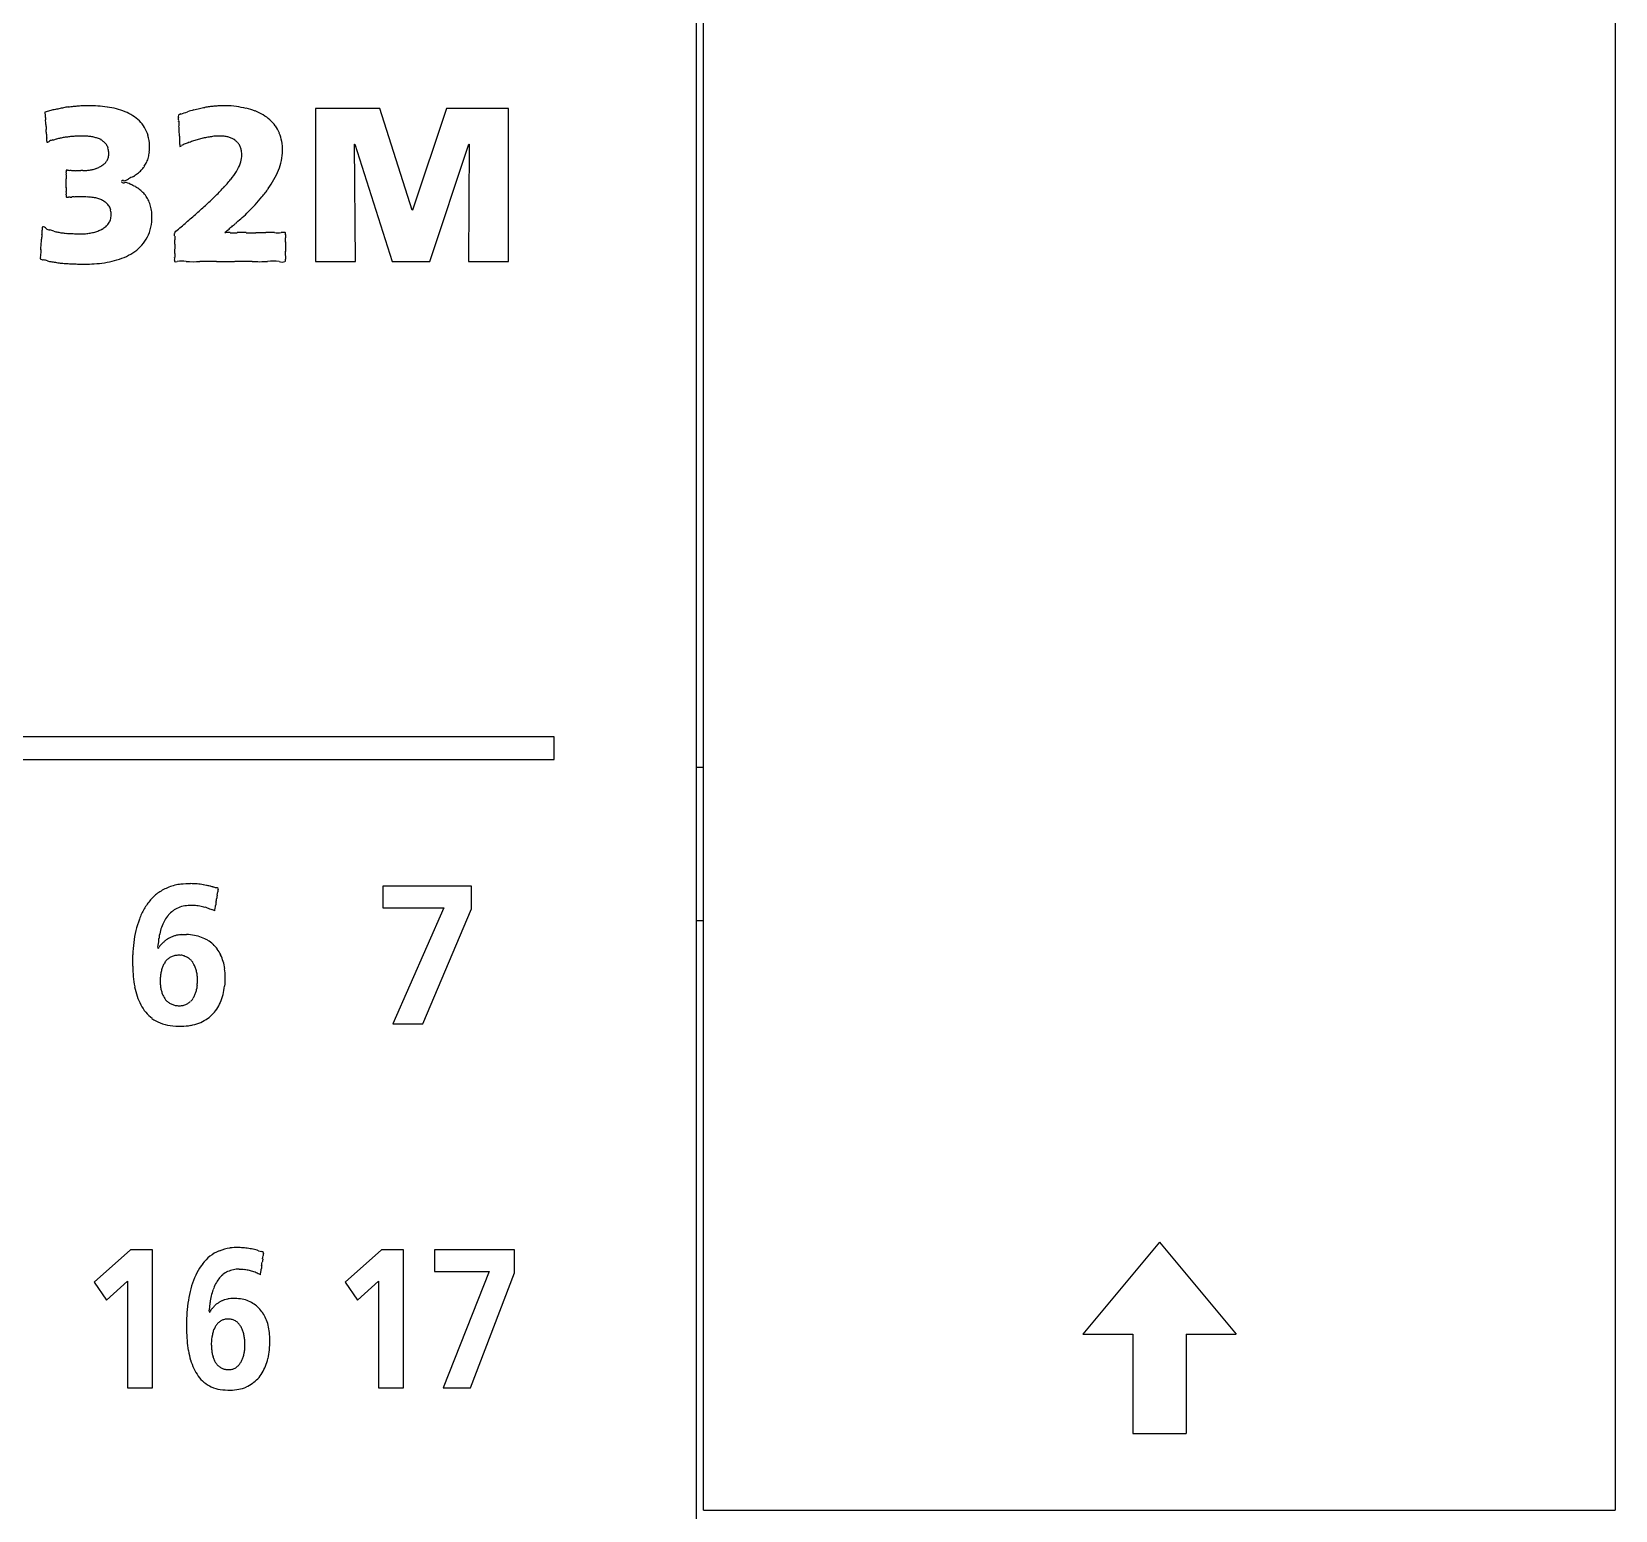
# Model space of a CAD drawing. Header units: millimetres. Extents: x -11 to 5160, y -11 to 2043.
# Drawn here: x 4532.16 to 4542.55, y 1651.55 to 1661.25 of the extents above; entities that cross this region are included whole.
import ezdxf

# ---------------------------------------------------------------- set-up
doc = ezdxf.new("R2010")
doc.units = ezdxf.units.MM

msp = doc.modelspace()

# ---------------------------------------------------------------- linework, layer by layer
at = {"color": 7, "linetype": 'Continuous'}
for p, q in [((4536.518, 1676.128), (4536.518, 1650.293)), ((4536.568, 1651.55), (4536.568, 1675.374)), ((4542.549, 1675.374), (4542.549, 1651.55)), ((4532.247, 1660.724), (4532.248, 1660.7)), ((4534.021, 1660.748), (4534.021, 1659.744)), ((4534.443, 1660.748), (4534.021, 1660.748)), ((4534.656, 1660.08), (4534.443, 1660.748)), ((4534.882, 1660.748), (4534.659, 1660.08)), ((4535.288, 1660.748), (4534.882, 1660.748)), ((4535.288, 1659.744), (4535.288, 1660.748)), ((4534.283, 1659.744), (4534.277, 1660.515)), ((4534.277, 1660.515), (4534.28, 1660.515)), ((4534.28, 1660.515), (4534.525, 1659.744)), ((4534.771, 1659.744), (4535.027, 1660.515)), ((4535.03, 1660.515), (4535.026, 1659.744)), ((4535.027, 1660.515), (4535.03, 1660.515)), ((4534.659, 1660.08), (4534.656, 1660.08)), ((4533.098, 1659.935), (4533.098, 1659.929)), ((4534.021, 1659.744), (4534.283, 1659.744)), ((4534.525, 1659.744), (4534.771, 1659.744)), ((4535.026, 1659.744), (4535.288, 1659.744)), ((4535.588, 1656.626), (4522.494, 1656.626)), ((4535.588, 1656.476), (4535.588, 1656.626)), ((4522.494, 1656.476), (4535.588, 1656.476)), ((4536.568, 1656.425), (4536.518, 1656.425)), ((4535.046, 1655.646), (4534.463, 1655.646)), ((4534.463, 1655.646), (4534.463, 1655.504)), ((4535.046, 1655.496), (4535.046, 1655.646)), ((4533.361, 1655.488), (4533.363, 1655.501)), ((4533.361, 1655.483), (4533.361, 1655.488)), ((4534.463, 1655.504), (4534.863, 1655.504)), ((4534.863, 1655.504), (4534.528, 1654.742)), ((4534.725, 1654.742), (4535.046, 1655.496)), ((4536.518, 1655.42), (4536.568, 1655.42)), ((4532.988, 1655.238), (4532.988, 1655.239)), ((4532.989, 1655.238), (4532.988, 1655.238)), ((4532.989, 1655.237), (4532.989, 1655.238)), ((4532.989, 1655.238), (4532.989, 1655.238)), ((4534.528, 1654.742), (4534.725, 1654.742)), ((4539.558, 1653.309), (4539.056, 1652.706)), ((4539.558, 1653.309), (4540.061, 1652.706)), ((4532.807, 1653.259), (4532.569, 1653.046)), ((4532.952, 1653.259), (4532.807, 1653.259)), ((4532.952, 1652.354), (4532.952, 1653.259)), ((4534.454, 1653.259), (4534.216, 1653.046)), ((4534.599, 1653.259), (4534.454, 1653.259)), ((4534.599, 1652.354), (4534.599, 1653.259)), ((4535.327, 1653.259), (4534.802, 1653.259)), ((4534.802, 1653.259), (4534.802, 1653.116)), ((4535.327, 1653.108), (4535.327, 1653.259)), ((4533.66, 1653.096), (4533.661, 1653.1)), ((4533.661, 1653.1), (4533.663, 1653.113)), ((4534.802, 1653.116), (4535.162, 1653.116)), ((4535.162, 1653.116), (4534.86, 1652.354)), ((4535.038, 1652.354), (4535.327, 1653.108)), ((4532.569, 1653.046), (4532.651, 1652.928)), ((4532.651, 1652.928), (4532.788, 1653.053)), ((4532.788, 1653.053), (4532.788, 1652.354)), ((4534.216, 1653.046), (4534.298, 1652.928)), ((4534.298, 1652.928), (4534.436, 1653.053)), ((4534.436, 1653.053), (4534.436, 1652.354)), ((4533.326, 1652.851), (4533.325, 1652.851)), ((4533.326, 1652.85), (4533.326, 1652.851)), ((4539.056, 1652.706), (4539.383, 1652.706)), ((4539.383, 1652.706), (4539.383, 1652.053)), ((4539.734, 1652.706), (4539.734, 1652.053)), ((4539.734, 1652.706), (4540.061, 1652.706)), ((4532.788, 1652.354), (4532.952, 1652.354)), ((4534.436, 1652.354), (4534.599, 1652.354)), ((4534.86, 1652.354), (4535.038, 1652.354)), ((4539.383, 1652.053), (4539.734, 1652.053)), ((4536.568, 1651.55), (4542.549, 1651.55))]:
    msp.add_line(p, q, dxfattribs=at)
for centre, radius, start, end in [((4532.524, 1659.823), 0.942, 99.4949, 101.401), ((4532.523, 1659.829), 0.937, 97.5483, 99.49), ((4532.526, 1659.806), 0.959, 95.6104, 97.5435), ((4532.53, 1659.763), 1.002, 93.71, 95.6088), ((4532.536, 1659.671), 1.095, 91.9035, 93.6981), ((4532.538, 1659.64), 1.126, 90.1238, 91.9348), ((4532.538, 1659.852), 0.914, 86.5, 90.2093), ((4532.55, 1660.046), 0.719, 81.5224, 86.4767), ((4532.572, 1660.191), 0.573, 75.4656, 81.5818), ((4533.448, 1659.905), 0.862, 100.1981, 102.5333), ((4533.434, 1659.98), 0.787, 97.888, 100.2039), ((4533.425, 1660.046), 0.72, 95.6042, 97.8827), ((4533.421, 1660.091), 0.675, 93.4222, 95.5987), ((4533.42, 1660.108), 0.658, 91.4259, 93.413), ((4533.421, 1660.05), 0.716, 89.0568, 91.3915), ((4533.423, 1660.069), 0.697, 83.403, 89.2001), ((4533.439, 1660.21), 0.554, 76.6094, 83.4218), ((4532.558, 1659.679), 1.09, 104.939, 106.5918), ((4662.053, 1669.358), 130.093, 183.81616, 183.82751), ((4495.735, 1658.219), 36.598, 3.7979, 3.8458), ((4532.547, 1659.721), 1.047, 103.254, 104.9609), ((4532.53, 1659.795), 0.97, 101.4037, 103.2434), ((4532.607, 1660.324), 0.435, 67.7152, 75.5125), ((4532.648, 1660.423), 0.328, 57.8263, 67.7609), ((4532.686, 1660.483), 0.257, 45.4936, 57.8152), ((4532.71, 1660.509), 0.222, 31.1224, 45.3445), ((4533.141, 1660.688), 0.0245, 98.3018, 140.4493), ((4533.15, 1660.697), 0.0286, 167.5028, 198.011), ((4532.98, 1660.669), 0.144, 357.8755, 7.6383), ((4533.756, 1660.679), 0.632, 181.3612, 184.1525), ((4528.077, 1676.269), 16.36, 288.0205, 288.1835), ((4533.448, 1659.871), 0.896, 104.5571, 107.2765), ((4533.482, 1659.753), 1.018, 102.5759, 104.7542), ((4533.466, 1660.323), 0.438, 68.5903, 76.6388), ((4533.499, 1660.408), 0.348, 59.0901, 68.604), ((4533.532, 1660.461), 0.285, 48.0461, 59.069), ((4533.554, 1660.487), 0.251, 35.7595, 47.9569), ((4542.124, 1661.286), 9.892, 183.7281, 183.9156), ((4529.706, 1660.425), 2.555, 3.4744, 4.1693), ((4532.876, 1660.608), 0.62, 182.6001, 185.0436), ((4532.125, 1660.535), 0.135, 359.8142, 7.8294), ((4532.071, 1661.411), 0.899, 284.7111, 286.2524), ((4532.415, 1660.195), 0.364, 100.6444, 104.6398), ((4532.49, 1659.828), 0.739, 99.0702, 101.1243), ((4532.477, 1659.899), 0.667, 96.5877, 98.9425), ((4532.489, 1659.799), 0.768, 94.5303, 96.6325), ((4532.492, 1659.764), 0.803, 92.4672, 94.5207), ((4532.493, 1659.755), 0.812, 90.428, 92.4888), ((4532.492, 1660.026), 0.541, 87.6701, 90.5724), ((4532.499, 1660.201), 0.366, 83.3614, 87.594), ((4532.509, 1660.288), 0.278, 77.934, 83.4267), ((4532.525, 1660.362), 0.202, 70.6703, 77.9844), ((4532.544, 1660.415), 0.147, 61.0719, 70.73), ((4532.561, 1660.446), 0.11, 48.7011, 61.0791), ((4532.706, 1660.508), 0.226, 16.1173, 30.8601), ((4532.657, 1660.495), 0.276, 2.4449, 15.8686), ((4529.349, 1660.434), 3.782, 2.5011, 3.0126), ((4530.861, 1660.473), 2.27, 2.3343, 3.1795), ((4533.59, 1660.573), 0.461, 180.8927, 184.621), ((4533.444, 1659.848), 0.723, 105.3789, 107.8885), ((4533.433, 1659.886), 0.684, 102.6514, 105.3496), ((4533.428, 1659.912), 0.657, 99.8751, 102.6803), ((4533.413, 1660.002), 0.566, 96.7081, 99.9005), ((4533.402, 1660.089), 0.479, 93.0692, 96.704), ((4533.395, 1660.248), 0.319, 88.2282, 93.261), ((4533.397, 1660.347), 0.22, 81.5569, 88.1146), ((4533.404, 1660.39), 0.177, 73.8144, 81.5685), ((4533.413, 1660.422), 0.143, 64.7302, 73.8308), ((4533.424, 1660.444), 0.119, 54.1988, 64.7105), ((4533.56, 1660.492), 0.244, 22.9501, 35.6333), ((4533.533, 1660.481), 0.272, 10.7924, 22.7469), ((4532.279, 1660.532), 0.02, 172.2928, 195.3508), ((4532.261, 1660.549), 0.0222, 266.6235, 317.4482), ((4532.31, 1660.474), 0.0687, 99.16, 118.2884), ((4532.573, 1660.46), 0.0923, 33.8781, 48.5495), ((4532.573, 1660.461), 0.0922, 18.1528, 33.5739), ((4532.551, 1660.454), 0.114, 3.895, 17.8253), ((4532.561, 1660.453), 0.105, 349.9111, 4.9912), ((4532.709, 1660.487), 0.224, 344.7289, 353.635), ((4532.658, 1660.492), 0.275, 353.8059, 3.0543), ((4533.028, 1660.519), 0.104, 356.3519, 9.1618), ((4533.15, 1660.507), 0.019, 162.4687, 203.0451), ((4533.132, 1660.517), 0.0174, 271.6558, 310.0133), ((4533.24, 1660.332), 0.198, 111.9366, 119.5853), ((4533.519, 1659.693), 0.895, 111.3713, 113.2099), ((4533.387, 1660.021), 0.54, 107.7195, 110.9508), ((4533.431, 1660.455), 0.105, 42.4687, 54.1277), ((4533.433, 1660.457), 0.103, 30.2069, 42.3376), ((4533.426, 1660.453), 0.111, 18.2575, 30.1088), ((4533.399, 1660.445), 0.139, 7.72, 18.0521), ((4533.39, 1660.442), 0.148, 356.4733, 8.2902), ((4533.485, 1660.474), 0.32, 347.8784, 359.4091), ((4533.498, 1660.474), 0.308, 359.4391, 10.9723), ((4532.4, 1660.337), 0.0143, 157.8779, 202.1221), ((4532.391, 1660.331), 0.013, 74.9263, 112.0409), ((4532.418, 1660.572), 0.23, 264.0991, 267.6396), ((4532.507, 1662.091), 1.751, 266.7942, 267.2323), ((4532.449, 1660.957), 0.616, 267.4795, 268.665), ((4532.457, 1661.248), 0.908, 268.603, 269.3777), ((4532.459, 1661.441), 1.1, 269.4017, 270.0247), ((4532.459, 1662.306), 1.965, 270.0234, 270.3676), ((4532.418, 1668.598), 8.257, 270.3673, 270.4493), ((4532.507, 1657.331), 3.01, 90.2294, 90.4573), ((4532.497, 1660.791), 0.45, 269.7661, 271.819), ((4532.501, 1660.572), 0.231, 272.4046, 278.0466), ((4532.498, 1660.602), 0.261, 277.8558, 283.182), ((4532.504, 1660.575), 0.234, 283.1569, 289.2956), ((4532.518, 1660.538), 0.194, 289.2219, 296.6128), ((4532.538, 1660.499), 0.15, 296.5425, 305.8888), ((4532.559, 1660.469), 0.114, 305.8335, 317.7779), ((4532.576, 1660.454), 0.0912, 317.8426, 332.524), ((4532.582, 1660.45), 0.0838, 332.7769, 349.2028), ((4532.707, 1660.506), 0.236, 308.6005, 316.5247), ((4532.733, 1660.48), 0.2, 316.7757, 326.0118), ((4532.733, 1660.48), 0.199, 326.0019, 335.3202), ((4532.728, 1660.482), 0.205, 335.392, 344.6956), ((4533.037, 1660.624), 0.548, 321.4459, 328.2564), ((4533.254, 1660.491), 0.293, 327.9633, 338.9882), ((4533.372, 1660.446), 0.167, 338.8668, 355.439), ((4533.285, 1660.544), 0.533, 330.5576, 337.902), ((4533.422, 1660.489), 0.386, 337.7796, 347.619), ((4532.735, 1660.299), 0.349, 177.8992, 182.1008), ((4532.309, 1660.322), 0.0783, 352.7998, 7.2002), ((4530.546, 1660.272), 1.841, 359.5527, 0.4473), ((4530.364, 1660.243), 2.023, 359.5884, 0.4116), ((4532.758, 1660.265), 0.0102, 68.5503, 144.2115), ((4532.764, 1660.279), 0.0184, 219.6014, 293.8988), ((4532.758, 1660.336), 0.062, 273.211, 307.3133), ((4532.768, 1660.194), 0.0686, 55.2744, 87.7792), ((4534.037, 1657.883), 2.705, 116.5824, 117.3199), ((4531.452, 1657.421), 3.138, 63.741, 64.4102), ((4532.732, 1660.471), 0.193, 299.4011, 309.366), ((4532.748, 1660.067), 0.191, 50.547, 61.14), ((4532.731, 1660.865), 0.937, 317.0791, 321.5555), ((4533.136, 1660.628), 0.704, 324.9277, 330.5931), ((4532.403, 1660.175), 0.0174, 158.1079, 201.8921), ((4532.762, 1660.216), 0.376, 177.9749, 182.0251), ((4532.301, 1660.192), 0.0864, 352.9519, 7.0481), ((4532.393, 1660.173), 0.0081, 218.3315, 249.3778), ((4532.395, 1660.187), 0.0215, 258.0903, 287.2107), ((4532.41, 1660.089), 0.0775, 88.279, 96.5682), ((4532.405, 1660.512), 0.346, 271.2031, 273.1271), ((4532.455, 1659.401), 0.767, 91.4286, 92.3277), ((4532.562, 1655.768), 4.401, 91.4848, 91.6469), ((4532.496, 1658.251), 1.917, 91.0384, 91.423), ((4532.499, 1658.137), 2.031, 90.6876, 91.0625), ((4532.504, 1657.582), 2.587, 90.3489, 90.6526), ((4532.496, 1659.219), 0.949, 89.5548, 90.5015), ((4532.5, 1659.705), 0.463, 86.5947, 89.4829), ((4532.505, 1659.795), 0.373, 82.6416, 86.6047), ((4532.515, 1659.874), 0.294, 77.4099, 82.6932), ((4532.532, 1659.947), 0.219, 70.321, 77.476), ((4532.553, 1660.004), 0.158, 60.6648, 70.4051), ((4532.574, 1660.041), 0.115, 47.7169, 60.7109), ((4532.728, 1660.038), 0.227, 42.5315, 51.239), ((4532.747, 1660.057), 0.2, 32.4707, 42.2851), ((4532.742, 1660.054), 0.205, 22.7816, 32.4639), ((4532.73, 1660.049), 0.218, 13.2596, 22.7262), ((4531.571, 1662.007), 2.565, 312.3508, 314.2525), ((4532.273, 1661.288), 1.56, 314.2175, 317.1553), ((4532.792, 1660.888), 1.136, 317.2381, 320.6426), ((4532.965, 1660.747), 0.913, 320.6143, 324.9741), ((4532.588, 1660.058), 0.0933, 31.5136, 47.5789), ((4532.588, 1660.058), 0.0933, 13.9912, 31.0422), ((4532.57, 1660.052), 0.111, 342.4079, 358.4964), ((4532.568, 1660.054), 0.113, 357.7388, 13.8186), ((4532.697, 1660.041), 0.252, 4.5088, 13.1759), ((4532.639, 1660.037), 0.31, 353.8701, 4.4734), ((4525.309, 1669.101), 12.028, 310.783, 311.2114), ((4530.331, 1663.365), 4.404, 311.2271, 312.3782), ((4532.323, 1661.359), 1.8, 311.0086, 312.5422), ((4532.472, 1661.197), 1.581, 312.5313, 314.5962), ((4532.628, 1661.039), 1.359, 314.5866, 317.2593), ((4533.048, 1659.856), 0.824, 175.3586, 177.6167), ((4532.036, 1659.947), 0.193, 352.4901, 0.4851), ((4532.268, 1659.956), 0.0405, 163.7135, 189.2618), ((4532.241, 1659.963), 0.0124, 135.7575, 159.395), ((4532.233, 1659.946), 0.0253, 33.9954, 93.0584), ((4532.289, 1660.014), 0.0638, 237.1413, 260.3889), ((4531.871, 1658.546), 1.463, 72.7828, 73.8226), ((4532.386, 1660.242), 0.31, 254.66, 259.7288), ((4532.446, 1660.539), 0.613, 259.1877, 261.8297), ((4532.445, 1660.548), 0.622, 261.9753, 264.6554), ((4532.462, 1660.714), 0.788, 264.5936, 266.7637), ((4532.476, 1660.979), 1.053, 266.8243, 268.4841), ((4532.474, 1660.801), 0.876, 268.2723, 270.3045), ((4532.476, 1660.388), 0.463, 270.2913, 273.6931), ((4532.481, 1660.295), 0.37, 273.8483, 278.4214), ((4532.488, 1660.257), 0.331, 278.3167, 283.5918), ((4532.505, 1660.187), 0.259, 283.5462, 290.2803), ((4532.527, 1660.126), 0.194, 290.2011, 298.9758), ((4532.553, 1660.081), 0.142, 298.9093, 310.445), ((4532.574, 1660.056), 0.11, 310.4842, 325.0472), ((4532.583, 1660.049), 0.0984, 325.3179, 341.9249), ((4532.696, 1660.02), 0.251, 325.3022, 340.1267), ((4532.655, 1660.033), 0.294, 340.4776, 354.4074), ((4510.945, 1685.668), 33.955, 310.7243, 310.8752), ((4136.857, 1659.92), 396.24, 359.99877, 0.00123), ((4533.437, 1659.927), 0.0113, 117.6654, 143.6036), ((4533.431, 1659.943), 0.0097, 250.4374, 284.7706), ((4533.391, 1659.993), 0.0689, 306.5215, 314.7476), ((4533.448, 1659.735), 0.199, 85.8718, 94.1282), ((4533.645, 1659.714), 0.309, 129.4098, 131.8592), ((4532.639, 1660.907), 1.252, 310.2901, 310.979), ((4536.55, 1656.374), 4.735, 130.5412, 130.7279), ((4533.485, 1660.964), 1.031, 268.7025, 271.2975), ((4524.024, 1670.993), 14.516, 310.6063, 310.6628), ((4543.14, 1648.737), 14.822, 130.6119, 130.6572), ((4530.942, 1662.967), 3.92, 310.5785, 310.6905), ((4532.368, 1661.307), 1.732, 310.7226, 311.0274), ((4533.538, 1655.265), 4.669, 89.6408, 90.3592), ((4533.599, 1751.134), 91.201, 269.97983, 270.02017), ((4533.663, 1666.164), 6.23, 269.7072, 270.2928), ((4533.724, 1658.506), 1.428, 88.857, 91.143), ((4533.774, 1660.259), 0.326, 266.1188, 273.8812), ((4533.809, 1659.874), 0.0612, 78.2007, 101.7993), ((4533.819, 1659.925), 0.00929, 52.6822, 76.2025), ((4533.896, 1659.91), 0.0722, 171.6007, 188.3993), ((4533.812, 1659.926), 0.0138, 334.3657, 25.6343), ((4532.864, 1659.768), 0.646, 175.1961, 177.7792), ((4528.897, 1660.042), 3.33, 356.1987, 356.7766), ((4527.619, 1660.155), 4.613, 356.2721, 356.7032), ((4532.653, 1660.066), 0.315, 299.8427, 311.3448), ((4532.686, 1660.027), 0.263, 311.4372, 325.0897), ((4647.607, 1659.899), 114.509, 179.99382, 180.00618), ((4500.861, 1659.872), 32.237, 359.9738, 0.0262), ((4541.821, 1659.842), 8.723, 179.8976, 180.1024), ((4530.841, 1659.811), 2.257, 359.6201, 0.3799), ((4533.507, 1659.885), 0.318, 357.5449, 2.4551), ((4535.386, 1659.857), 1.561, 179.4411, 180.5589), ((4536.502, 1659.826), 2.677, 179.6715, 180.3285), ((4532.239, 1659.765), 0.023, 163.854, 189.1213), ((4532.078, 1659.791), 0.141, 352.1547, 0.8206), ((4532.233, 1659.779), 0.024, 225.9903, 276.0511), ((4532.203, 1659.572), 0.186, 71.2046, 79.7782), ((4532.333, 1660.023), 0.284, 255.6531, 261.6497), ((4532.489, 1660.916), 1.19, 260.4696, 261.9839), ((4532.44, 1660.601), 0.872, 262.2764, 264.4432), ((4532.477, 1660.96), 1.233, 264.3561, 265.9492), ((4532.489, 1661.135), 1.408, 265.9614, 267.3985), ((4532.504, 1661.456), 1.729, 267.3981, 268.5952), ((4532.506, 1661.514), 1.787, 268.5567, 269.7326), ((4532.506, 1660.789), 1.062, 269.5693, 272.5854), ((4532.517, 1660.495), 0.768, 272.749, 277.7542), ((4532.532, 1660.394), 0.666, 277.6594, 283.4719), ((4532.565, 1660.256), 0.524, 283.436, 290.7225), ((4532.608, 1660.144), 0.405, 290.6687, 299.8609), ((4533.116, 1659.748), 0.0189, 167.2564, 192.7436), ((4533.648, 1659.784), 0.55, 178.661, 181.339), ((4532.978, 1659.762), 0.12, 355.5924, 4.4076), ((4533.106, 1659.76), 0.0179, 241.2204, 297.5109), ((4533.144, 1659.576), 0.17, 80.0919, 99.9081), ((4533.218, 1660.571), 0.828, 266.892, 273.108), ((4533.318, 1656.408), 3.336, 89.0585, 90.9415), ((4533.432, 1667.7), 7.956, 269.5747, 270.4253), ((4533.549, 1655.261), 4.483, 89.2632, 90.7368), ((4533.657, 1660.946), 1.203, 267.5916, 272.4084), ((4533.745, 1659.474), 0.273, 82.0243, 97.9757), ((4533.802, 1659.789), 0.0488, 246.555, 293.445), ((4533.815, 1659.753), 0.0118, 305.7193, 325.3759), ((4533.925, 1659.771), 0.101, 173.6775, 186.3225), ((4533.381, 1659.797), 0.444, 358.1919, 1.8081), ((4533.805, 1659.753), 0.0204, 340.3527, 19.6473), ((4533.194, 1655.205), 0.456, 89.0105, 96.9623), ((4533.194, 1655.076), 0.586, 87.1669, 89.2542), ((4533.194, 1655.071), 0.591, 85.1395, 87.1894), ((4533.197, 1655.098), 0.564, 83.0017, 85.1365), ((4533.213, 1655.316), 0.363, 138.8166, 150.2878), ((4533.172, 1655.352), 0.309, 125.3048, 138.7179), ((4533.166, 1655.357), 0.301, 110.8299, 125.0739), ((4533.181, 1655.317), 0.344, 96.9858, 110.6426), ((4533.195, 1655.086), 0.576, 80.8982, 82.9797), ((4533.207, 1655.158), 0.502, 78.5976, 80.9816), ((4533.111, 1654.709), 0.961, 77.0129, 78.2613), ((4533.284, 1655.436), 0.214, 72.6826, 78.3128), ((4533.388, 1655.739), 0.105, 247.6117, 259.1625), ((4533.37, 1655.616), 0.019, 43.9282, 97.7566), ((4525.669, 1656.783), 7.8, 350.8447, 351.0215), ((4535.371, 1655.259), 2.021, 170.6047, 171.2616), ((4532.892, 1655.676), 0.493, 349.774, 352.0922), ((4533.489, 1655.599), 0.109, 167.1096, 174.7566), ((4533.367, 1655.629), 0.0174, 339.8451, 2.0211), ((4533.3, 1655.267), 0.463, 150.2843, 159.5657), ((4533.226, 1655.311), 0.223, 139.3761, 149.8351), ((4533.198, 1655.335), 0.186, 126.9152, 139.2988), ((4533.191, 1655.344), 0.174, 113.2644, 126.7482), ((4533.195, 1655.333), 0.186, 99.586, 113.1037), ((4533.203, 1655.279), 0.24, 89.1602, 99.3518), ((4533.203, 1655.189), 0.33, 86.1192, 89.4778), ((4533.203, 1655.172), 0.347, 83.1014, 86.1845), ((4533.203, 1655.18), 0.339, 80.0138, 83.0751), ((4533.202, 1655.169), 0.35, 77.1174, 80.0119), ((4533.197, 1655.15), 0.37, 74.4161, 77.1101), ((4533.188, 1655.117), 0.405, 71.9771, 74.4102), ((4533.172, 1655.069), 0.454, 69.8265, 71.9769), ((4533.139, 1654.98), 0.549, 68.0359, 69.809), ((4533.12, 1654.93), 0.604, 66.4736, 68.0887), ((4432.362, 1671.628), 102.281, 350.92777, 350.93845), ((4561.815, 1650.991), 28.807, 170.9105, 170.9557), ((4533.596, 1655.178), 0.773, 166.8496, 172.7579), ((4533.431, 1655.217), 0.603, 159.5239, 166.8973), ((4533.411, 1655.233), 0.424, 159.0146, 164.8443), ((4533.267, 1655.287), 0.27, 149.7146, 158.5998), ((4533.782, 1655.154), 0.96, 172.727, 177.5387), ((4533.003, 1655.247), 0.0178, 147.3021, 206.7225), ((4532.816, 1655.299), 0.178, 346.4269, 0.777), ((4532.988, 1655.244), 0.00738, 283.0342, 5.4046), ((4533.23, 1655.274), 0.238, 162.9727, 173.5992), ((4533.033, 1655.229), 0.0408, 124.1082, 157.4724), ((4532.54, 1655.749), 0.676, 314.0705, 315.965), ((4533.123, 1655.175), 0.142, 124.3433, 133.1068), ((4533.158, 1655.129), 0.2, 119.0308, 125.1251), ((4533.146, 1655.149), 0.176, 111.8432, 118.7652), ((4533.152, 1655.135), 0.192, 105.4332, 111.8788), ((4533.156, 1655.117), 0.211, 99.333, 105.3906), ((4533.162, 1655.085), 0.243, 93.8418, 99.335), ((4533.166, 1655.013), 0.314, 88.1465, 93.7191), ((4533.167, 1654.984), 0.344, 79.8155, 88.5218), ((4533.179, 1655.05), 0.276, 69.8331, 79.7755), ((4533.192, 1655.087), 0.237, 58.9275, 69.7882), ((4533.202, 1655.103), 0.218, 47.4884, 58.8417), ((4533.201, 1655.103), 0.219, 36.1458, 47.394), ((4533.919, 1655.147), 1.098, 177.4772, 181.4359), ((4533.151, 1655.067), 0.141, 145.8623, 155.4292), ((4533.129, 1655.082), 0.115, 134.5085, 145.845), ((4533.119, 1655.091), 0.101, 121.663, 134.404), ((4533.118, 1655.092), 0.0996, 108.2212, 121.5031), ((4533.123, 1655.077), 0.115, 95.6131, 107.99), ((4533.125, 1655.063), 0.129, 84.0406, 95.9193), ((4533.127, 1655.08), 0.113, 71.7074, 84.2179), ((4533.13, 1655.091), 0.101, 58.3686, 71.4876), ((4533.128, 1655.088), 0.104, 45.813, 58.2292), ((4533.118, 1655.078), 0.119, 34.72, 45.7311), ((4533.096, 1655.063), 0.145, 25.3477, 34.7114), ((4533.186, 1655.093), 0.237, 25.4672, 36.0743), ((4533.152, 1655.077), 0.274, 15.8327, 25.4215), ((4533.103, 1655.063), 0.326, 7.2697, 15.8562), ((4533.765, 1655.141), 0.943, 181.3024, 185.4615), ((4533.512, 1655.117), 0.689, 185.4392, 190.9747), ((4533.319, 1655.023), 0.316, 175.116, 180.2321), ((4533.291, 1655.026), 0.288, 169.836, 175.2688), ((4533.232, 1655.037), 0.228, 163.2643, 169.8361), ((4533.186, 1655.051), 0.18, 155.4078, 163.3077), ((4533.064, 1655.048), 0.181, 17.5058, 25.3706), ((4533.025, 1655.035), 0.222, 10.8619, 17.542), ((4532.98, 1655.026), 0.268, 5.1273, 10.8793), ((4532.951, 1655.023), 0.297, 359.8822, 5.2049), ((4533.007, 1655.051), 0.422, 0.0373, 7.1553), ((4532.923, 1655.049), 0.507, 353.3349, 0.2984), ((4533.331, 1655.081), 0.505, 190.9223, 198.169), ((4533.268, 1655.021), 0.265, 179.764, 185.5248), ((4533.246, 1655.018), 0.243, 185.3723, 191.4467), ((4533.201, 1655.009), 0.197, 191.4518, 198.6452), ((4533.167, 1654.997), 0.161, 198.6127, 207.0544), ((4533.069, 1655.003), 0.176, 334.4933, 342.2345), ((4533.035, 1655.014), 0.212, 342.2038, 348.8298), ((4533.004, 1655.02), 0.244, 348.7841, 354.6838), ((4532.971, 1655.023), 0.276, 354.7056, 359.9595), ((4533.093, 1655.016), 0.333, 336.4947, 345.7106), ((4533.005, 1655.038), 0.423, 345.7346, 353.4807), ((4533.204, 1655.039), 0.371, 198.1272, 207.5413), ((4533.128, 1654.999), 0.285, 207.5495, 219.353), ((4533.141, 1654.984), 0.132, 207.0522, 216.9651), ((4533.125, 1654.972), 0.113, 217.0049, 228.3314), ((4533.12, 1654.966), 0.104, 228.4421, 240.7061), ((4533.121, 1654.969), 0.107, 240.8309, 253.2627), ((4533.126, 1654.988), 0.127, 253.4635, 264.8118), ((4533.128, 1654.993), 0.132, 264.3227, 275.8956), ((4533.13, 1654.969), 0.108, 275.9268, 288.6995), ((4533.133, 1654.959), 0.0981, 288.9075, 302.0546), ((4533.13, 1654.963), 0.103, 302.1894, 314.4811), ((4533.12, 1654.974), 0.118, 314.5484, 325.3536), ((4533.099, 1654.989), 0.143, 325.3539, 334.5218), ((4533.171, 1654.976), 0.245, 314.2936, 325.8577), ((4533.145, 1654.993), 0.276, 325.9386, 336.4767), ((4533.095, 1654.973), 0.243, 219.4906, 233.2258), ((4533.094, 1654.974), 0.244, 233.4809, 247.8055), ((4533.112, 1655.02), 0.293, 248.0274, 261.2327), ((4533.128, 1655.124), 0.398, 261.2248, 271.9813), ((4533.132, 1655.128), 0.402, 271.4466, 280.2577), ((4533.148, 1655.037), 0.31, 280.3069, 290.6458), ((4533.165, 1654.99), 0.26, 290.7067, 302.1432), ((4533.176, 1654.972), 0.239, 302.2621, 314.1727), ((4533.5, 1652.988), 0.285, 97.8145, 112.7459), ((4533.51, 1652.905), 0.37, 88.8999, 97.7367), ((4533.511, 1652.8), 0.474, 86.8492, 89.1684), ((4533.511, 1652.795), 0.479, 84.599, 86.8741), ((4533.512, 1652.815), 0.459, 82.2336, 84.5947), ((4533.511, 1652.806), 0.468, 79.9023, 82.2129), ((4533.569, 1652.942), 0.365, 141.832, 152.8787), ((4533.509, 1652.989), 0.29, 128.2733, 141.7803), ((4533.492, 1653.009), 0.264, 113.007, 128.0408), ((4533.521, 1652.856), 0.417, 77.3871, 79.9806), ((4533.451, 1652.565), 0.717, 75.5529, 77.068), ((4533.586, 1653.071), 0.193, 71.1209, 76.7891), ((4533.69, 1653.348), 0.103, 246.2855, 256.9826), ((4533.668, 1653.23), 0.0179, 42.9783, 94.7149), ((4526.373, 1654.21), 7.371, 351.7683, 351.955), ((4535.564, 1652.919), 1.909, 171.5149, 172.2084), ((4533.215, 1653.277), 0.466, 350.6381, 353.0852), ((4533.781, 1653.214), 0.103, 167.8256, 175.8977), ((4533.665, 1653.241), 0.0165, 340.161, 3.5623), ((4533.678, 1652.886), 0.488, 152.8402, 161.4965), ((4533.565, 1652.932), 0.224, 142.391, 152.4511), ((4533.526, 1652.961), 0.176, 129.9322, 142.3524), ((4533.512, 1652.978), 0.154, 115.6274, 129.7768), ((4533.512, 1652.976), 0.155, 100.6975, 115.4173), ((4533.518, 1652.937), 0.195, 89.0777, 100.3795), ((4533.519, 1652.864), 0.267, 85.6894, 89.4224), ((4533.518, 1652.849), 0.282, 82.3497, 85.7633), ((4533.519, 1652.855), 0.277, 78.9373, 82.3194), ((4533.517, 1652.844), 0.288, 75.7497, 78.9351), ((4533.512, 1652.826), 0.306, 72.789, 75.7416), ((4533.503, 1652.797), 0.337, 70.1274, 72.7827), ((4533.488, 1652.756), 0.381, 67.7896, 70.1275), ((4533.457, 1652.68), 0.463, 65.8495, 67.7711), ((4533.438, 1652.637), 0.51, 64.1577, 65.9078), ((4437.98, 1666.806), 96.658, 351.85601, 351.86727), ((4560.616, 1649.29), 27.223, 171.8378, 171.8855), ((4534.028, 1652.792), 0.851, 168.1342, 173.4837), ((4533.835, 1652.833), 0.654, 161.4399, 168.1856), ((4533.79, 1652.846), 0.466, 161.0188, 166.2763), ((4533.617, 1652.904), 0.283, 152.3039, 160.6229), ((4534.24, 1652.767), 1.065, 173.4525, 177.7876), ((4533.341, 1652.86), 0.0184, 148.6346, 205.9943), ((4533.152, 1652.909), 0.178, 347.0949, 1.3873), ((4533.325, 1652.856), 0.0071, 285.5925, 8.5311), ((4533.581, 1652.889), 0.252, 164.4454, 174.4307), ((4533.369, 1652.844), 0.0397, 127.2745, 160.2044), ((4532.855, 1653.33), 0.669, 317.139, 318.9615), ((4533.454, 1652.8), 0.132, 127.2844, 136.1451), ((4533.484, 1652.765), 0.177, 121.675, 128.0582), ((4533.47, 1652.786), 0.152, 114.0475, 121.4073), ((4533.474, 1652.778), 0.161, 107.0796, 114.075), ((4533.477, 1652.766), 0.173, 100.3709, 107.0281), ((4533.481, 1652.743), 0.197, 94.278, 100.3672), ((4533.485, 1652.686), 0.254, 87.9385, 94.1364), ((4533.486, 1652.661), 0.279, 78.7017, 88.3473), ((4533.496, 1652.71), 0.23, 67.772, 78.634), ((4533.505, 1652.732), 0.205, 56.1467, 67.6954), ((4533.507, 1652.737), 0.2, 44.4088, 56.0396), ((4533.498, 1652.728), 0.213, 33.2572, 44.3187), ((4534.395, 1652.76), 1.22, 177.7303, 181.2928), ((4533.491, 1652.682), 0.146, 148.6699, 157.6999), ((4533.463, 1652.7), 0.113, 137.6019, 148.6858), ((4533.448, 1652.713), 0.0928, 124.5114, 137.5281), ((4533.444, 1652.719), 0.0858, 110.1751, 124.3385), ((4533.446, 1652.71), 0.0948, 96.2773, 109.872), ((4533.448, 1652.7), 0.105, 83.3777, 96.5776), ((4533.449, 1652.712), 0.0933, 69.8104, 83.5355), ((4533.451, 1652.718), 0.0871, 55.5508, 69.5246), ((4533.446, 1652.711), 0.096, 42.7253, 55.4045), ((4533.431, 1652.696), 0.117, 31.8958, 42.6724), ((4533.403, 1652.679), 0.15, 23.0594, 31.9166), ((4533.472, 1652.711), 0.244, 23.1542, 33.2085), ((4533.426, 1652.692), 0.294, 14.2891, 23.134), ((4533.364, 1652.676), 0.358, 6.5366, 14.3263), ((4534.222, 1652.754), 1.047, 181.1722, 184.9192), ((4533.937, 1652.729), 0.761, 184.8964, 189.8983), ((4533.69, 1652.635), 0.352, 175.6096, 180.2144), ((4533.657, 1652.639), 0.319, 170.8581, 175.7529), ((4533.589, 1652.65), 0.249, 164.891, 170.8626), ((4533.534, 1652.665), 0.193, 157.6597, 164.9415), ((4533.363, 1652.662), 0.193, 15.8315, 23.0994), ((4533.315, 1652.648), 0.243, 9.7902, 15.8747), ((4533.263, 1652.639), 0.296, 4.6137, 9.8113), ((4533.229, 1652.636), 0.33, 359.8927, 4.6866), ((4533.254, 1652.664), 0.468, 0.0302, 6.4435), ((4533.16, 1652.661), 0.562, 353.9954, 0.2692), ((4533.731, 1652.692), 0.551, 189.8434, 196.4458), ((4533.632, 1652.633), 0.293, 179.7808, 184.9794), ((4533.607, 1652.63), 0.268, 184.8343, 190.3204), ((4533.554, 1652.62), 0.214, 190.3193, 196.8777), ((4533.512, 1652.608), 0.171, 196.8351, 204.6577), ((4533.368, 1652.613), 0.188, 336.7702, 343.9244), ((4533.327, 1652.626), 0.231, 343.8868, 349.9245), ((4533.29, 1652.632), 0.269, 349.878, 355.2123), ((4533.252, 1652.635), 0.307, 355.2293, 359.964), ((4533.36, 1652.626), 0.358, 338.6349, 347.1044), ((4533.256, 1652.65), 0.466, 347.1112, 354.1331), ((4533.581, 1652.648), 0.395, 196.389, 205.1156), ((4533.486, 1652.603), 0.29, 205.0847, 216.374), ((4533.479, 1652.593), 0.135, 204.6341, 214.0635), ((4533.458, 1652.578), 0.109, 214.0733, 225.2502), ((4533.448, 1652.568), 0.0947, 225.3432, 237.9753), ((4533.446, 1652.566), 0.0917, 238.1212, 251.4454), ((4533.45, 1652.578), 0.105, 251.7088, 264.2004), ((4533.451, 1652.58), 0.107, 263.6877, 276.5549), ((4533.453, 1652.562), 0.0888, 276.6338, 290.6453), ((4533.454, 1652.558), 0.0847, 290.9162, 304.9052), ((4533.448, 1652.566), 0.0946, 305.0423, 317.5744), ((4533.432, 1652.581), 0.116, 317.6118, 328.1739), ((4533.405, 1652.598), 0.148, 328.1463, 336.8142), ((4533.467, 1652.576), 0.24, 317.3632, 328.6607), ((4533.427, 1652.6), 0.286, 328.711, 338.6417), ((4533.438, 1652.568), 0.231, 216.4589, 230.2033), ((4533.427, 1652.556), 0.215, 230.4617, 245.5065), ((4533.438, 1652.583), 0.244, 245.8081, 260.2072), ((4533.451, 1652.661), 0.322, 260.2515, 272.1973), ((4533.454, 1652.665), 0.327, 271.6175, 281.3839), ((4533.467, 1652.597), 0.258, 281.4644, 292.7491), ((4533.48, 1652.568), 0.225, 292.8488, 304.9748), ((4533.482, 1652.563), 0.22, 305.1166, 317.2538)]:
    msp.add_arc(centre, radius, start, end, dxfattribs=at)

doc.saveas('drawing.dxf')
